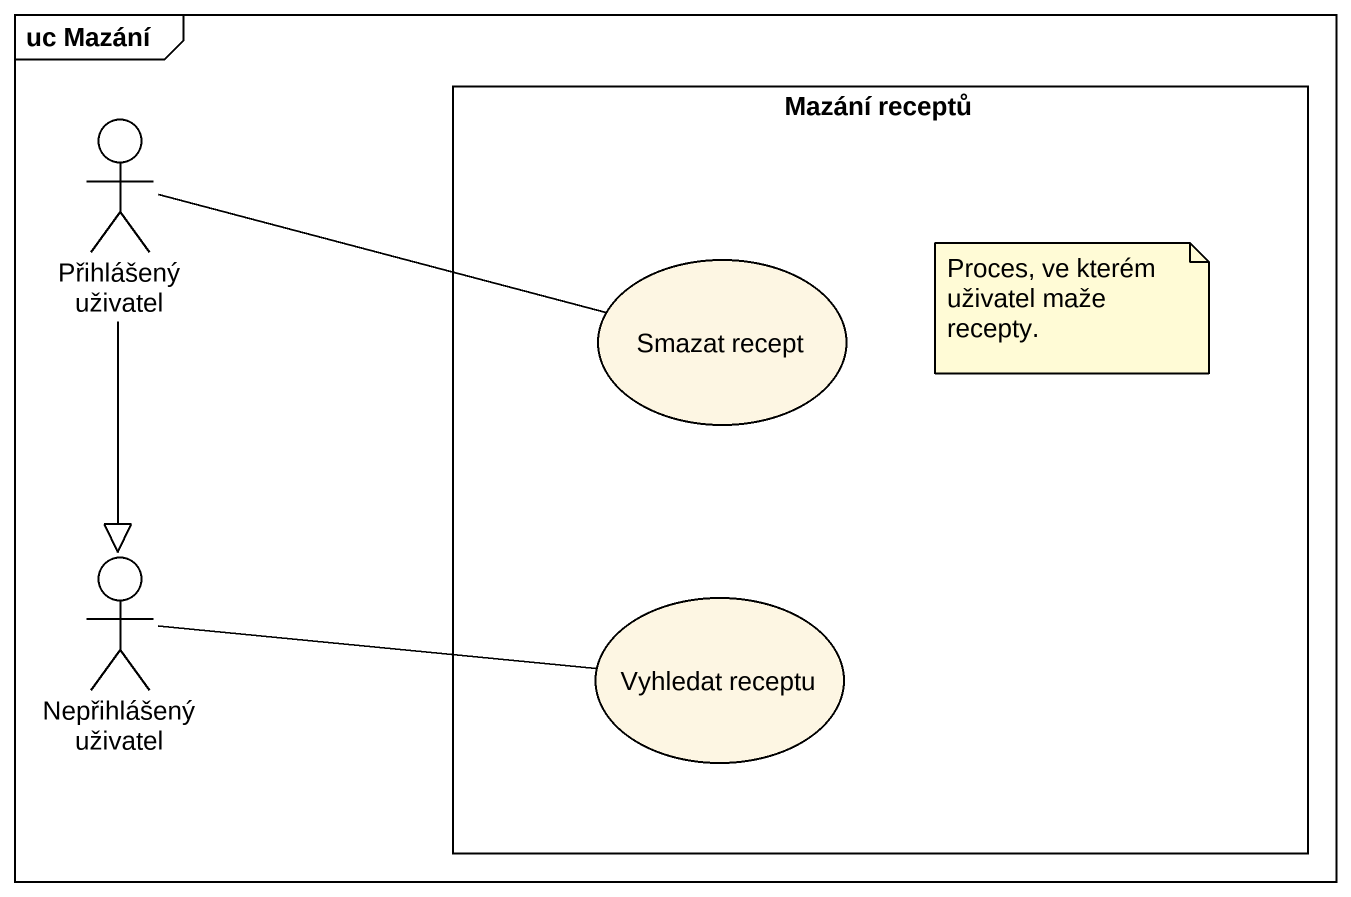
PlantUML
@startuml
mainframe uc Mazání
actor "Přihlášený uživatel" as Přihlášený_uživatel
rectangle "Mazání receptů" as Mazání_receptů {
  usecase "Smazat recept" as Smazat_recept
  usecase "Vyhledat receptu" as Vyhledat_receptu
}
actor "Nepřihlášený uživatel" as Nepřihlášený_uživatel
Přihlášený_uživatel -right- Smazat_recept
Přihlášený_uživatel --|> Nepřihlášený_uživatel
Nepřihlášený_uživatel -right- Vyhledat_receptu
note as N1
  Proces, ve kterém uživatel maže recepty.
end note
@enduml
